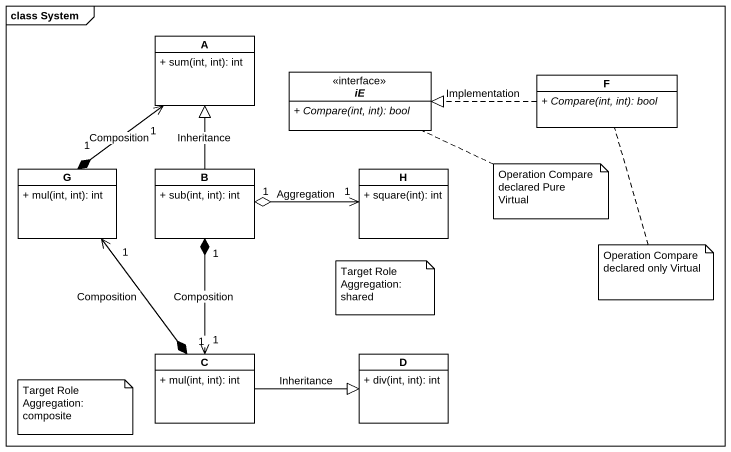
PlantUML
@startuml
mainframe class System
hide circle
hide empty members
skinparam classAttributeIconSize 0
class A {
  + sum(int, int): int
}
interface iE {
  {abstract} + Compare(int, int): bool
}
class F {
  {abstract} + Compare(int, int): bool
}
class G {
  + mul(int, int): int
}
class B {
  + sub(int, int): int
}
class H {
  + square(int): int
}
class C {
  + mul(int, int): int
}
class D {
  + div(int, int): int
}
A "1" <--* "1" G : Composition
F .left.|> iE : Implementation
G "1" <--* "1" C : Composition
B -up-|> A : Inheritance
H "1" <-left-o "1" B : Aggregation
C "1" <-up-* "1" B : Composition
C -right-|> D : Inheritance
note right of iE : Operation Compare declared Pure Virtual
note as N2
  Target Role
  Aggregation: shared
end note
note bottom of F : Operation Compare declared only Virtual
note as N4
  Target Role
  Aggregation: composite
end note
@enduml
